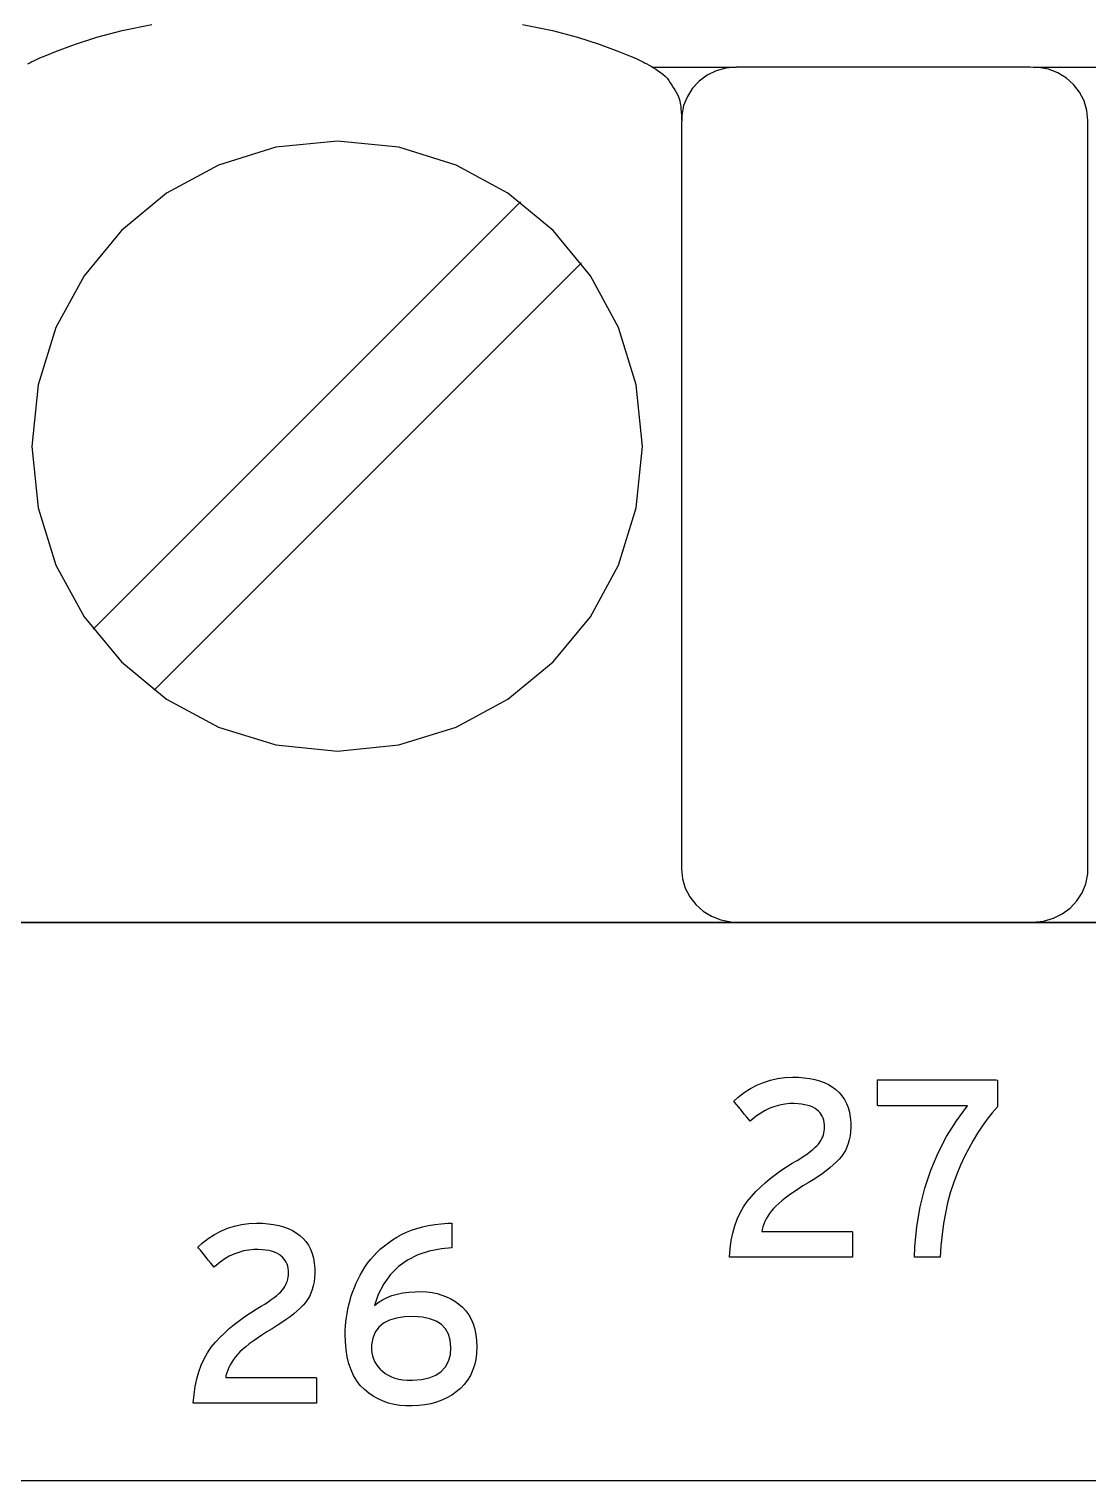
# Model space of a CAD drawing. Extents: x 1 to 47.7, y 0.2 to 35.
# Drawn here: x 34.902 to 35.483, y 8.915 to 9.711 of the extents above; entities that cross this region are included whole.
import ezdxf

# ---------------------------------------------------------------- set-up
doc = ezdxf.new("R2010")
doc.units = 0
doc.header["$MEASUREMENT"] = 0
for name, color, linetype in [('7_1__EMPTY_IO_BOARD_POSITI', 7, 'CONTINUOUS'), ('7_2___8__INDEPENDENT_INPUT', 7, 'CONTINUOUS'), ('7_3___8__OPTOISO_INDEPENDE', 7, 'CONTINUOUS'), ('7_4___24__OPTOISO_INDEPEND', 7, 'CONTINUOUS'), ('7_5___8__INDEPENDENT_INPUT', 7, 'CONTINUOUS'), ('7_6____8__INDEPENDENT_INPU', 7, 'CONTINUOUS'), ('7_7____8__OPTOISO_INDEPEND', 7, 'CONTINUOUS'), ('7_8____8__OPTOISO_INDEPEND', 7, 'CONTINUOUS'), ('8_0_____DWG', 7, 'CONTINUOUS')]:
    doc.layers.add(name, color=color, linetype=linetype)

msp = doc.modelspace()

# ---------------------------------------------------------------- linework, layer by layer
at = {"layer": '7_1__EMPTY_IO_BOARD_POSITI'}
msp.add_lwpolyline([(36.17582, 9.22102), (36.08834, 9.22102), (35.9988, 9.22102), (35.90736, 9.22102), (35.71939, 9.22102), (35.52564, 9.22102), (35.32735, 9.22102), (35.12573, 9.22102), (34.71743, 9.22102), (34.31052, 9.22102)], dxfattribs=at)
at = {"layer": '7_2___8__INDEPENDENT_INPUT'}
for points in [[(34.90131, 9.69186), (34.90248, 9.69247), (34.90357, 9.69303), (34.90463, 9.69356), (34.90569, 9.69407), (34.9068, 9.69458), (34.908, 9.69511), (34.90933, 9.69567), (34.91083, 9.69629), (34.91715, 9.69877), (34.92743, 9.70258), (34.93921, 9.7064), (34.95303, 9.71006), (34.96941, 9.71342)], [(35.17259, 9.71342), (35.18896, 9.71006), (35.20278, 9.7064), (35.21456, 9.70258), (35.22484, 9.69877), (35.23116, 9.69629), (35.23266, 9.69567), (35.23399, 9.69511), (35.23519, 9.69458), (35.2363, 9.69407), (35.23736, 9.69356), (35.23842, 9.69303), (35.23951, 9.69247), (35.24068, 9.69186), (35.24191, 9.69119), (35.24315, 9.69048), (35.24438, 9.68973), (35.24561, 9.68892), (35.24685, 9.68805), (35.24811, 9.68712), (35.24939, 9.68613), (35.2507, 9.68506), (35.25193, 9.68391), (35.25272, 9.68266), (35.25355, 9.6814), (35.25439, 9.68013), (35.25523, 9.67886), (35.25603, 9.67759), (35.25679, 9.67633), (35.25748, 9.67507), (35.25808, 9.67383), (35.2585, 9.67268), (35.25881, 9.67146), (35.25906, 9.67009), (35.25927, 9.6686), (35.25943, 9.66704), (35.25955, 9.66544), (35.25962, 9.66384), (35.25967, 9.66227), (35.25968, 9.66077)], [(35.24414, 9.69002), (35.28968, 9.69002)], [(35.45254, 9.69002), (35.49809, 9.69002)], [(34.93723, 9.38183), (35.17149, 9.6161)], [(34.97065, 9.34841), (35.20491, 9.58268)], [(34.4885, 9.22109), (34.7798, 9.22109), (35.07111, 9.22109), (35.35886, 9.22109), (35.50028, 9.22109), (35.63948, 9.22109), (35.776, 9.22109), (35.90941, 9.22109), (36.03925, 9.22109), (36.16509, 9.22109)]]:
    msp.add_lwpolyline(points, dxfattribs=at)
for points in [[(35.48253, 9.66077), (35.48199, 9.66634), (35.48043, 9.67154), (35.47796, 9.6763), (35.47468, 9.6805), (35.47068, 9.68406), (35.46608, 9.68688), (35.46096, 9.68885), (35.45543, 9.68988), (35.45091, 9.69002), (35.43911, 9.69002), (35.41856, 9.69002), (35.39244, 9.69002), (35.36393, 9.69002), (35.33622, 9.69002), (35.31249, 9.69002), (35.29591, 9.69002), (35.28968, 9.69002), (35.28398, 9.68949), (35.27865, 9.68798), (35.27377, 9.68557), (35.26945, 9.68237), (35.2658, 9.67848), (35.26291, 9.67398), (35.26088, 9.66899), (35.25982, 9.66359), (35.25968, 9.65668), (35.25968, 9.62695), (35.25968, 9.57518), (35.25968, 9.50938), (35.25968, 9.43756), (35.25968, 9.36775), (35.25968, 9.30796), (35.25968, 9.26621), (35.25968, 9.25051), (35.26022, 9.24495), (35.26178, 9.23974), (35.26425, 9.23499), (35.26753, 9.23078), (35.27153, 9.22722), (35.27614, 9.22441), (35.28126, 9.22243), (35.28679, 9.2214), (35.29131, 9.22127), (35.30311, 9.22127), (35.32366, 9.22127), (35.34978, 9.22127), (35.37829, 9.22127), (35.406, 9.22127), (35.42973, 9.22127), (35.44631, 9.22127), (35.45254, 9.22127), (35.45824, 9.22179), (35.46357, 9.22331), (35.46845, 9.22571), (35.47276, 9.22891), (35.47642, 9.23281), (35.4793, 9.2373), (35.48133, 9.24229), (35.48239, 9.24769), (35.48253, 9.2546), (35.48253, 9.28433), (35.48253, 9.3361), (35.48253, 9.4019), (35.48253, 9.47372), (35.48253, 9.54353), (35.48253, 9.60332), (35.48253, 9.64507)], [(34.90364, 9.48206), (34.90704, 9.44838), (34.9168, 9.41701), (34.93223, 9.38863), (34.95267, 9.36391), (34.97745, 9.34351), (35.00589, 9.32811), (35.03732, 9.31838), (35.07107, 9.31499), (35.10477, 9.31838), (35.13616, 9.32811), (35.16457, 9.34351), (35.18933, 9.36391), (35.20976, 9.38863), (35.22518, 9.41701), (35.23493, 9.44838), (35.23833, 9.48206), (35.23493, 9.51577), (35.22518, 9.54718), (35.20976, 9.57563), (35.18933, 9.60042), (35.16457, 9.62088), (35.13616, 9.63634), (35.10477, 9.64611), (35.07107, 9.64952), (35.03732, 9.64611), (35.00589, 9.63634), (34.97745, 9.62088), (34.95267, 9.60042), (34.93223, 9.57563), (34.9168, 9.54718), (34.90704, 9.51577)]]:
    msp.add_lwpolyline(points, close=True, dxfattribs=at)
at = {"layer": '7_3___8__OPTOISO_INDEPENDE'}
for points in [[(34.90131, 9.69186), (34.90248, 9.69247), (34.90357, 9.69303), (34.90463, 9.69356), (34.90569, 9.69407), (34.9068, 9.69458), (34.908, 9.69511), (34.90933, 9.69567), (34.91083, 9.69629), (34.91715, 9.69877), (34.92743, 9.70258), (34.93921, 9.7064), (34.95303, 9.71006), (34.96941, 9.71342)], [(35.17259, 9.71342), (35.18896, 9.71006), (35.20278, 9.7064), (35.21456, 9.70258), (35.22484, 9.69877), (35.23116, 9.69629), (35.23266, 9.69567), (35.23399, 9.69511), (35.23519, 9.69458), (35.2363, 9.69407), (35.23736, 9.69356), (35.23842, 9.69303), (35.23951, 9.69247), (35.24068, 9.69186), (35.24191, 9.69119), (35.24315, 9.69048), (35.24438, 9.68973), (35.24561, 9.68892), (35.24685, 9.68805), (35.24811, 9.68712), (35.24939, 9.68613), (35.2507, 9.68506), (35.25193, 9.68391), (35.25272, 9.68266), (35.25355, 9.6814), (35.25439, 9.68013), (35.25523, 9.67886), (35.25603, 9.67759), (35.25679, 9.67633), (35.25748, 9.67507), (35.25808, 9.67383), (35.2585, 9.67268), (35.25881, 9.67146), (35.25906, 9.67009), (35.25927, 9.6686), (35.25943, 9.66704), (35.25955, 9.66544), (35.25962, 9.66384), (35.25967, 9.66227), (35.25968, 9.66077)], [(35.24414, 9.69002), (35.28968, 9.69002)], [(35.45254, 9.69002), (35.49809, 9.69002)], [(34.93723, 9.38183), (35.17149, 9.6161)], [(34.97065, 9.34841), (35.20491, 9.58268)], [(34.4885, 9.22109), (34.7798, 9.22109), (35.07111, 9.22109), (35.35886, 9.22109), (35.50028, 9.22109), (35.63948, 9.22109), (35.776, 9.22109), (35.90941, 9.22109), (36.03925, 9.22109), (36.16509, 9.22109)]]:
    msp.add_lwpolyline(points, dxfattribs=at)
for points in [[(35.48253, 9.66077), (35.48199, 9.66634), (35.48043, 9.67154), (35.47796, 9.6763), (35.47468, 9.6805), (35.47068, 9.68406), (35.46608, 9.68688), (35.46096, 9.68885), (35.45543, 9.68988), (35.45091, 9.69002), (35.43911, 9.69002), (35.41856, 9.69002), (35.39244, 9.69002), (35.36393, 9.69002), (35.33622, 9.69002), (35.31249, 9.69002), (35.29591, 9.69002), (35.28968, 9.69002), (35.28398, 9.68949), (35.27865, 9.68798), (35.27377, 9.68557), (35.26945, 9.68237), (35.2658, 9.67848), (35.26291, 9.67398), (35.26088, 9.66899), (35.25982, 9.66359), (35.25968, 9.65668), (35.25968, 9.62695), (35.25968, 9.57518), (35.25968, 9.50938), (35.25968, 9.43756), (35.25968, 9.36775), (35.25968, 9.30796), (35.25968, 9.26621), (35.25968, 9.25051), (35.26022, 9.24495), (35.26178, 9.23974), (35.26425, 9.23499), (35.26753, 9.23078), (35.27153, 9.22722), (35.27614, 9.22441), (35.28126, 9.22243), (35.28679, 9.2214), (35.29131, 9.22127), (35.30311, 9.22127), (35.32366, 9.22127), (35.34978, 9.22127), (35.37829, 9.22127), (35.406, 9.22127), (35.42973, 9.22127), (35.44631, 9.22127), (35.45254, 9.22127), (35.45824, 9.22179), (35.46357, 9.22331), (35.46845, 9.22571), (35.47276, 9.22891), (35.47642, 9.23281), (35.4793, 9.2373), (35.48133, 9.24229), (35.48239, 9.24769), (35.48253, 9.2546), (35.48253, 9.28433), (35.48253, 9.3361), (35.48253, 9.4019), (35.48253, 9.47372), (35.48253, 9.54353), (35.48253, 9.60332), (35.48253, 9.64507)], [(34.90364, 9.48206), (34.90704, 9.44838), (34.9168, 9.41701), (34.93223, 9.38863), (34.95267, 9.36391), (34.97745, 9.34351), (35.00589, 9.32811), (35.03732, 9.31838), (35.07107, 9.31499), (35.10477, 9.31838), (35.13616, 9.32811), (35.16457, 9.34351), (35.18933, 9.36391), (35.20976, 9.38863), (35.22518, 9.41701), (35.23493, 9.44838), (35.23833, 9.48206), (35.23493, 9.51577), (35.22518, 9.54718), (35.20976, 9.57563), (35.18933, 9.60042), (35.16457, 9.62088), (35.13616, 9.63634), (35.10477, 9.64611), (35.07107, 9.64952), (35.03732, 9.64611), (35.00589, 9.63634), (34.97745, 9.62088), (34.95267, 9.60042), (34.93223, 9.57563), (34.9168, 9.54718), (34.90704, 9.51577)]]:
    msp.add_lwpolyline(points, close=True, dxfattribs=at)
at = {"layer": '7_4___24__OPTOISO_INDEPEND'}
for points in [[(34.90131, 9.69186), (34.90248, 9.69247), (34.90357, 9.69303), (34.90463, 9.69356), (34.90569, 9.69407), (34.9068, 9.69458), (34.908, 9.69511), (34.90933, 9.69567), (34.91083, 9.69629), (34.91715, 9.69877), (34.92743, 9.70258), (34.93921, 9.7064), (34.95303, 9.71006), (34.96941, 9.71342)], [(35.17259, 9.71342), (35.18896, 9.71006), (35.20278, 9.7064), (35.21456, 9.70258), (35.22484, 9.69877), (35.23116, 9.69629), (35.23266, 9.69567), (35.23399, 9.69511), (35.23519, 9.69458), (35.2363, 9.69407), (35.23736, 9.69356), (35.23842, 9.69303), (35.23951, 9.69247), (35.24068, 9.69186), (35.24191, 9.69119), (35.24315, 9.69048), (35.24438, 9.68973), (35.24561, 9.68892), (35.24685, 9.68805), (35.24811, 9.68712), (35.24939, 9.68613), (35.2507, 9.68506), (35.25193, 9.68391), (35.25272, 9.68266), (35.25355, 9.6814), (35.25439, 9.68013), (35.25523, 9.67886), (35.25603, 9.67759), (35.25679, 9.67633), (35.25748, 9.67507), (35.25808, 9.67383), (35.2585, 9.67268), (35.25881, 9.67146), (35.25906, 9.67009), (35.25927, 9.6686), (35.25943, 9.66704), (35.25955, 9.66544), (35.25962, 9.66384), (35.25967, 9.66227), (35.25968, 9.66077)], [(35.24414, 9.69002), (35.28968, 9.69002)], [(35.45254, 9.69002), (35.49809, 9.69002)], [(34.93723, 9.38183), (35.17149, 9.6161)], [(34.97065, 9.34841), (35.20491, 9.58268)], [(34.4885, 9.22109), (34.7798, 9.22109), (35.07111, 9.22109), (35.35886, 9.22109), (35.50028, 9.22109), (35.63948, 9.22109), (35.776, 9.22109), (35.90941, 9.22109), (36.03925, 9.22109), (36.16509, 9.22109)]]:
    msp.add_lwpolyline(points, dxfattribs=at)
for points in [[(35.48253, 9.66077), (35.48199, 9.66634), (35.48043, 9.67154), (35.47796, 9.6763), (35.47468, 9.6805), (35.47068, 9.68406), (35.46608, 9.68688), (35.46096, 9.68885), (35.45543, 9.68988), (35.45091, 9.69002), (35.43911, 9.69002), (35.41856, 9.69002), (35.39244, 9.69002), (35.36393, 9.69002), (35.33622, 9.69002), (35.31249, 9.69002), (35.29591, 9.69002), (35.28968, 9.69002), (35.28398, 9.68949), (35.27865, 9.68798), (35.27377, 9.68557), (35.26945, 9.68237), (35.2658, 9.67848), (35.26291, 9.67398), (35.26088, 9.66899), (35.25982, 9.66359), (35.25968, 9.65668), (35.25968, 9.62695), (35.25968, 9.57518), (35.25968, 9.50938), (35.25968, 9.43756), (35.25968, 9.36775), (35.25968, 9.30796), (35.25968, 9.26621), (35.25968, 9.25051), (35.26022, 9.24495), (35.26178, 9.23974), (35.26425, 9.23499), (35.26753, 9.23078), (35.27153, 9.22722), (35.27614, 9.22441), (35.28126, 9.22243), (35.28679, 9.2214), (35.29131, 9.22127), (35.30311, 9.22127), (35.32366, 9.22127), (35.34978, 9.22127), (35.37829, 9.22127), (35.406, 9.22127), (35.42973, 9.22127), (35.44631, 9.22127), (35.45254, 9.22127), (35.45824, 9.22179), (35.46357, 9.22331), (35.46845, 9.22571), (35.47276, 9.22891), (35.47642, 9.23281), (35.4793, 9.2373), (35.48133, 9.24229), (35.48239, 9.24769), (35.48253, 9.2546), (35.48253, 9.28433), (35.48253, 9.3361), (35.48253, 9.4019), (35.48253, 9.47372), (35.48253, 9.54353), (35.48253, 9.60332), (35.48253, 9.64507)], [(34.90364, 9.48206), (34.90704, 9.44838), (34.9168, 9.41701), (34.93223, 9.38863), (34.95267, 9.36391), (34.97745, 9.34351), (35.00589, 9.32811), (35.03732, 9.31838), (35.07107, 9.31499), (35.10477, 9.31838), (35.13616, 9.32811), (35.16457, 9.34351), (35.18933, 9.36391), (35.20976, 9.38863), (35.22518, 9.41701), (35.23493, 9.44838), (35.23833, 9.48206), (35.23493, 9.51577), (35.22518, 9.54718), (35.20976, 9.57563), (35.18933, 9.60042), (35.16457, 9.62088), (35.13616, 9.63634), (35.10477, 9.64611), (35.07107, 9.64952), (35.03732, 9.64611), (35.00589, 9.63634), (34.97745, 9.62088), (34.95267, 9.60042), (34.93223, 9.57563), (34.9168, 9.54718), (34.90704, 9.51577)]]:
    msp.add_lwpolyline(points, close=True, dxfattribs=at)
at = {"layer": '7_5___8__INDEPENDENT_INPUT'}
for points in [[(34.90131, 9.69186), (34.90248, 9.69247), (34.90357, 9.69303), (34.90463, 9.69356), (34.90569, 9.69407), (34.9068, 9.69458), (34.908, 9.69511), (34.90933, 9.69567), (34.91083, 9.69629), (34.91715, 9.69877), (34.92743, 9.70258), (34.93921, 9.7064), (34.95303, 9.71006), (34.96941, 9.71342)], [(35.17259, 9.71342), (35.18896, 9.71006), (35.20278, 9.7064), (35.21456, 9.70258), (35.22484, 9.69877), (35.23116, 9.69629), (35.23266, 9.69567), (35.23399, 9.69511), (35.23519, 9.69458), (35.2363, 9.69407), (35.23736, 9.69356), (35.23842, 9.69303), (35.23951, 9.69247), (35.24068, 9.69186), (35.24191, 9.69119), (35.24315, 9.69048), (35.24438, 9.68973), (35.24561, 9.68892), (35.24685, 9.68805), (35.24811, 9.68712), (35.24939, 9.68613), (35.2507, 9.68506), (35.25193, 9.68391), (35.25272, 9.68266), (35.25355, 9.6814), (35.25439, 9.68013), (35.25523, 9.67886), (35.25603, 9.67759), (35.25679, 9.67633), (35.25748, 9.67507), (35.25808, 9.67383), (35.2585, 9.67268), (35.25881, 9.67146), (35.25906, 9.67009), (35.25927, 9.6686), (35.25943, 9.66704), (35.25955, 9.66544), (35.25962, 9.66384), (35.25967, 9.66227), (35.25968, 9.66077)], [(35.24414, 9.69002), (35.28968, 9.69002)], [(35.45254, 9.69002), (35.49809, 9.69002)], [(34.93723, 9.38183), (35.17149, 9.6161)], [(34.97065, 9.34841), (35.20491, 9.58268)], [(34.4885, 9.22109), (34.7798, 9.22109), (35.07111, 9.22109), (35.35886, 9.22109), (35.50028, 9.22109), (35.63948, 9.22109), (35.776, 9.22109), (35.90941, 9.22109), (36.03925, 9.22109), (36.16509, 9.22109)]]:
    msp.add_lwpolyline(points, dxfattribs=at)
for points in [[(35.48253, 9.66077), (35.48199, 9.66634), (35.48043, 9.67154), (35.47796, 9.6763), (35.47468, 9.6805), (35.47068, 9.68406), (35.46608, 9.68688), (35.46096, 9.68885), (35.45543, 9.68988), (35.45091, 9.69002), (35.43911, 9.69002), (35.41856, 9.69002), (35.39244, 9.69002), (35.36393, 9.69002), (35.33622, 9.69002), (35.31249, 9.69002), (35.29591, 9.69002), (35.28968, 9.69002), (35.28398, 9.68949), (35.27865, 9.68798), (35.27377, 9.68557), (35.26945, 9.68237), (35.2658, 9.67848), (35.26291, 9.67398), (35.26088, 9.66899), (35.25982, 9.66359), (35.25968, 9.65668), (35.25968, 9.62695), (35.25968, 9.57518), (35.25968, 9.50938), (35.25968, 9.43756), (35.25968, 9.36775), (35.25968, 9.30796), (35.25968, 9.26621), (35.25968, 9.25051), (35.26022, 9.24495), (35.26178, 9.23974), (35.26425, 9.23499), (35.26753, 9.23078), (35.27153, 9.22722), (35.27614, 9.22441), (35.28126, 9.22243), (35.28679, 9.2214), (35.29131, 9.22127), (35.30311, 9.22127), (35.32366, 9.22127), (35.34978, 9.22127), (35.37829, 9.22127), (35.406, 9.22127), (35.42973, 9.22127), (35.44631, 9.22127), (35.45254, 9.22127), (35.45824, 9.22179), (35.46357, 9.22331), (35.46845, 9.22571), (35.47276, 9.22891), (35.47642, 9.23281), (35.4793, 9.2373), (35.48133, 9.24229), (35.48239, 9.24769), (35.48253, 9.2546), (35.48253, 9.28433), (35.48253, 9.3361), (35.48253, 9.4019), (35.48253, 9.47372), (35.48253, 9.54353), (35.48253, 9.60332), (35.48253, 9.64507)], [(34.90364, 9.48206), (34.90704, 9.44838), (34.9168, 9.41701), (34.93223, 9.38863), (34.95267, 9.36391), (34.97745, 9.34351), (35.00589, 9.32811), (35.03732, 9.31838), (35.07107, 9.31499), (35.10477, 9.31838), (35.13616, 9.32811), (35.16457, 9.34351), (35.18933, 9.36391), (35.20976, 9.38863), (35.22518, 9.41701), (35.23493, 9.44838), (35.23833, 9.48206), (35.23493, 9.51577), (35.22518, 9.54718), (35.20976, 9.57563), (35.18933, 9.60042), (35.16457, 9.62088), (35.13616, 9.63634), (35.10477, 9.64611), (35.07107, 9.64952), (35.03732, 9.64611), (35.00589, 9.63634), (34.97745, 9.62088), (34.95267, 9.60042), (34.93223, 9.57563), (34.9168, 9.54718), (34.90704, 9.51577)]]:
    msp.add_lwpolyline(points, close=True, dxfattribs=at)
at = {"layer": '7_6____8__INDEPENDENT_INPU'}
for points in [[(34.90131, 9.69186), (34.90248, 9.69247), (34.90357, 9.69303), (34.90463, 9.69356), (34.90569, 9.69407), (34.9068, 9.69458), (34.908, 9.69511), (34.90933, 9.69567), (34.91083, 9.69629), (34.91715, 9.69877), (34.92743, 9.70258), (34.93921, 9.7064), (34.95303, 9.71006), (34.96941, 9.71342)], [(35.17259, 9.71342), (35.18896, 9.71006), (35.20278, 9.7064), (35.21456, 9.70258), (35.22484, 9.69877), (35.23116, 9.69629), (35.23266, 9.69567), (35.23399, 9.69511), (35.23519, 9.69458), (35.2363, 9.69407), (35.23736, 9.69356), (35.23842, 9.69303), (35.23951, 9.69247), (35.24068, 9.69186), (35.24191, 9.69119), (35.24315, 9.69048), (35.24438, 9.68973), (35.24561, 9.68892), (35.24685, 9.68805), (35.24811, 9.68712), (35.24939, 9.68613), (35.2507, 9.68506), (35.25193, 9.68391), (35.25272, 9.68266), (35.25355, 9.6814), (35.25439, 9.68013), (35.25523, 9.67886), (35.25603, 9.67759), (35.25679, 9.67633), (35.25748, 9.67507), (35.25808, 9.67383), (35.2585, 9.67268), (35.25881, 9.67146), (35.25906, 9.67009), (35.25927, 9.6686), (35.25943, 9.66704), (35.25955, 9.66544), (35.25962, 9.66384), (35.25967, 9.66227), (35.25968, 9.66077)], [(35.24414, 9.69002), (35.28968, 9.69002)], [(35.45254, 9.69002), (35.49809, 9.69002)], [(34.93723, 9.38183), (35.17149, 9.6161)], [(34.97065, 9.34841), (35.20491, 9.58268)], [(34.4885, 9.22109), (34.7798, 9.22109), (35.07111, 9.22109), (35.35886, 9.22109), (35.50028, 9.22109), (35.63948, 9.22109), (35.776, 9.22109), (35.90941, 9.22109), (36.03925, 9.22109), (36.16509, 9.22109)]]:
    msp.add_lwpolyline(points, dxfattribs=at)
for points in [[(35.48253, 9.66077), (35.48199, 9.66634), (35.48043, 9.67154), (35.47796, 9.6763), (35.47468, 9.6805), (35.47068, 9.68406), (35.46608, 9.68688), (35.46096, 9.68885), (35.45543, 9.68988), (35.45091, 9.69002), (35.43911, 9.69002), (35.41856, 9.69002), (35.39244, 9.69002), (35.36393, 9.69002), (35.33622, 9.69002), (35.31249, 9.69002), (35.29591, 9.69002), (35.28968, 9.69002), (35.28398, 9.68949), (35.27865, 9.68798), (35.27377, 9.68557), (35.26945, 9.68237), (35.2658, 9.67848), (35.26291, 9.67398), (35.26088, 9.66899), (35.25982, 9.66359), (35.25968, 9.65668), (35.25968, 9.62695), (35.25968, 9.57518), (35.25968, 9.50938), (35.25968, 9.43756), (35.25968, 9.36775), (35.25968, 9.30796), (35.25968, 9.26621), (35.25968, 9.25051), (35.26022, 9.24495), (35.26178, 9.23974), (35.26425, 9.23499), (35.26753, 9.23078), (35.27153, 9.22722), (35.27614, 9.22441), (35.28126, 9.22243), (35.28679, 9.2214), (35.29131, 9.22127), (35.30311, 9.22127), (35.32366, 9.22127), (35.34978, 9.22127), (35.37829, 9.22127), (35.406, 9.22127), (35.42973, 9.22127), (35.44631, 9.22127), (35.45254, 9.22127), (35.45824, 9.22179), (35.46357, 9.22331), (35.46845, 9.22571), (35.47276, 9.22891), (35.47642, 9.23281), (35.4793, 9.2373), (35.48133, 9.24229), (35.48239, 9.24769), (35.48253, 9.2546), (35.48253, 9.28433), (35.48253, 9.3361), (35.48253, 9.4019), (35.48253, 9.47372), (35.48253, 9.54353), (35.48253, 9.60332), (35.48253, 9.64507)], [(34.90364, 9.48206), (34.90704, 9.44838), (34.9168, 9.41701), (34.93223, 9.38863), (34.95267, 9.36391), (34.97745, 9.34351), (35.00589, 9.32811), (35.03732, 9.31838), (35.07107, 9.31499), (35.10477, 9.31838), (35.13616, 9.32811), (35.16457, 9.34351), (35.18933, 9.36391), (35.20976, 9.38863), (35.22518, 9.41701), (35.23493, 9.44838), (35.23833, 9.48206), (35.23493, 9.51577), (35.22518, 9.54718), (35.20976, 9.57563), (35.18933, 9.60042), (35.16457, 9.62088), (35.13616, 9.63634), (35.10477, 9.64611), (35.07107, 9.64952), (35.03732, 9.64611), (35.00589, 9.63634), (34.97745, 9.62088), (34.95267, 9.60042), (34.93223, 9.57563), (34.9168, 9.54718), (34.90704, 9.51577)]]:
    msp.add_lwpolyline(points, close=True, dxfattribs=at)
at = {"layer": '7_7____8__OPTOISO_INDEPEND'}
for points in [[(34.90131, 9.69186), (34.90248, 9.69247), (34.90357, 9.69303), (34.90463, 9.69356), (34.90569, 9.69407), (34.9068, 9.69458), (34.908, 9.69511), (34.90933, 9.69567), (34.91083, 9.69629), (34.91715, 9.69877), (34.92743, 9.70258), (34.93921, 9.7064), (34.95303, 9.71006), (34.96941, 9.71342)], [(35.17259, 9.71342), (35.18896, 9.71006), (35.20278, 9.7064), (35.21456, 9.70258), (35.22484, 9.69877), (35.23116, 9.69629), (35.23266, 9.69567), (35.23399, 9.69511), (35.23519, 9.69458), (35.2363, 9.69407), (35.23736, 9.69356), (35.23842, 9.69303), (35.23951, 9.69247), (35.24068, 9.69186), (35.24191, 9.69119), (35.24315, 9.69048), (35.24438, 9.68973), (35.24561, 9.68892), (35.24685, 9.68805), (35.24811, 9.68712), (35.24939, 9.68613), (35.2507, 9.68506), (35.25193, 9.68391), (35.25272, 9.68266), (35.25355, 9.6814), (35.25439, 9.68013), (35.25523, 9.67886), (35.25603, 9.67759), (35.25679, 9.67633), (35.25748, 9.67507), (35.25808, 9.67383), (35.2585, 9.67268), (35.25881, 9.67146), (35.25906, 9.67009), (35.25927, 9.6686), (35.25943, 9.66704), (35.25955, 9.66544), (35.25962, 9.66384), (35.25967, 9.66227), (35.25968, 9.66077)], [(35.24414, 9.69002), (35.28968, 9.69002)], [(35.45254, 9.69002), (35.49809, 9.69002)], [(34.93723, 9.38183), (35.17149, 9.6161)], [(34.97065, 9.34841), (35.20491, 9.58268)], [(34.4885, 9.22109), (34.7798, 9.22109), (35.07111, 9.22109), (35.35886, 9.22109), (35.50028, 9.22109), (35.63948, 9.22109), (35.776, 9.22109), (35.90941, 9.22109), (36.03925, 9.22109), (36.16509, 9.22109)]]:
    msp.add_lwpolyline(points, dxfattribs=at)
for points in [[(35.48253, 9.66077), (35.48199, 9.66634), (35.48043, 9.67154), (35.47796, 9.6763), (35.47468, 9.6805), (35.47068, 9.68406), (35.46608, 9.68688), (35.46096, 9.68885), (35.45543, 9.68988), (35.45091, 9.69002), (35.43911, 9.69002), (35.41856, 9.69002), (35.39244, 9.69002), (35.36393, 9.69002), (35.33622, 9.69002), (35.31249, 9.69002), (35.29591, 9.69002), (35.28968, 9.69002), (35.28398, 9.68949), (35.27865, 9.68798), (35.27377, 9.68557), (35.26945, 9.68237), (35.2658, 9.67848), (35.26291, 9.67398), (35.26088, 9.66899), (35.25982, 9.66359), (35.25968, 9.65668), (35.25968, 9.62695), (35.25968, 9.57518), (35.25968, 9.50938), (35.25968, 9.43756), (35.25968, 9.36775), (35.25968, 9.30796), (35.25968, 9.26621), (35.25968, 9.25051), (35.26022, 9.24495), (35.26178, 9.23974), (35.26425, 9.23499), (35.26753, 9.23078), (35.27153, 9.22722), (35.27614, 9.22441), (35.28126, 9.22243), (35.28679, 9.2214), (35.29131, 9.22127), (35.30311, 9.22127), (35.32366, 9.22127), (35.34978, 9.22127), (35.37829, 9.22127), (35.406, 9.22127), (35.42973, 9.22127), (35.44631, 9.22127), (35.45254, 9.22127), (35.45824, 9.22179), (35.46357, 9.22331), (35.46845, 9.22571), (35.47276, 9.22891), (35.47642, 9.23281), (35.4793, 9.2373), (35.48133, 9.24229), (35.48239, 9.24769), (35.48253, 9.2546), (35.48253, 9.28433), (35.48253, 9.3361), (35.48253, 9.4019), (35.48253, 9.47372), (35.48253, 9.54353), (35.48253, 9.60332), (35.48253, 9.64507)], [(34.90364, 9.48206), (34.90704, 9.44838), (34.9168, 9.41701), (34.93223, 9.38863), (34.95267, 9.36391), (34.97745, 9.34351), (35.00589, 9.32811), (35.03732, 9.31838), (35.07107, 9.31499), (35.10477, 9.31838), (35.13616, 9.32811), (35.16457, 9.34351), (35.18933, 9.36391), (35.20976, 9.38863), (35.22518, 9.41701), (35.23493, 9.44838), (35.23833, 9.48206), (35.23493, 9.51577), (35.22518, 9.54718), (35.20976, 9.57563), (35.18933, 9.60042), (35.16457, 9.62088), (35.13616, 9.63634), (35.10477, 9.64611), (35.07107, 9.64952), (35.03732, 9.64611), (35.00589, 9.63634), (34.97745, 9.62088), (34.95267, 9.60042), (34.93223, 9.57563), (34.9168, 9.54718), (34.90704, 9.51577)]]:
    msp.add_lwpolyline(points, close=True, dxfattribs=at)
at = {"layer": '7_8____8__OPTOISO_INDEPEND'}
for points in [[(34.90131, 9.69186), (34.90248, 9.69247), (34.90357, 9.69303), (34.90463, 9.69356), (34.90569, 9.69407), (34.9068, 9.69458), (34.908, 9.69511), (34.90933, 9.69567), (34.91083, 9.69629), (34.91715, 9.69877), (34.92743, 9.70258), (34.93921, 9.7064), (34.95303, 9.71006), (34.96941, 9.71342)], [(35.17259, 9.71342), (35.18896, 9.71006), (35.20278, 9.7064), (35.21456, 9.70258), (35.22484, 9.69877), (35.23116, 9.69629), (35.23266, 9.69567), (35.23399, 9.69511), (35.23519, 9.69458), (35.2363, 9.69407), (35.23736, 9.69356), (35.23842, 9.69303), (35.23951, 9.69247), (35.24068, 9.69186), (35.24191, 9.69119), (35.24315, 9.69048), (35.24438, 9.68973), (35.24561, 9.68892), (35.24685, 9.68805), (35.24811, 9.68712), (35.24939, 9.68613), (35.2507, 9.68506), (35.25193, 9.68391), (35.25272, 9.68266), (35.25355, 9.6814), (35.25439, 9.68013), (35.25523, 9.67886), (35.25603, 9.67759), (35.25679, 9.67633), (35.25748, 9.67507), (35.25808, 9.67383), (35.2585, 9.67268), (35.25881, 9.67146), (35.25906, 9.67009), (35.25927, 9.6686), (35.25943, 9.66704), (35.25955, 9.66544), (35.25962, 9.66384), (35.25967, 9.66227), (35.25968, 9.66077)], [(35.24414, 9.69002), (35.28968, 9.69002)], [(35.45254, 9.69002), (35.49809, 9.69002)], [(34.93723, 9.38183), (35.17149, 9.6161)], [(34.97065, 9.34841), (35.20491, 9.58268)], [(34.4885, 9.22109), (34.7798, 9.22109), (35.07111, 9.22109), (35.35886, 9.22109), (35.50028, 9.22109), (35.63948, 9.22109), (35.776, 9.22109), (35.90941, 9.22109), (36.03925, 9.22109), (36.16509, 9.22109)]]:
    msp.add_lwpolyline(points, dxfattribs=at)
for points in [[(35.48253, 9.66077), (35.48199, 9.66634), (35.48043, 9.67154), (35.47796, 9.6763), (35.47468, 9.6805), (35.47068, 9.68406), (35.46608, 9.68688), (35.46096, 9.68885), (35.45543, 9.68988), (35.45091, 9.69002), (35.43911, 9.69002), (35.41856, 9.69002), (35.39244, 9.69002), (35.36393, 9.69002), (35.33622, 9.69002), (35.31249, 9.69002), (35.29591, 9.69002), (35.28968, 9.69002), (35.28398, 9.68949), (35.27865, 9.68798), (35.27377, 9.68557), (35.26945, 9.68237), (35.2658, 9.67848), (35.26291, 9.67398), (35.26088, 9.66899), (35.25982, 9.66359), (35.25968, 9.65668), (35.25968, 9.62695), (35.25968, 9.57518), (35.25968, 9.50938), (35.25968, 9.43756), (35.25968, 9.36775), (35.25968, 9.30796), (35.25968, 9.26621), (35.25968, 9.25051), (35.26022, 9.24495), (35.26178, 9.23974), (35.26425, 9.23499), (35.26753, 9.23078), (35.27153, 9.22722), (35.27614, 9.22441), (35.28126, 9.22243), (35.28679, 9.2214), (35.29131, 9.22127), (35.30311, 9.22127), (35.32366, 9.22127), (35.34978, 9.22127), (35.37829, 9.22127), (35.406, 9.22127), (35.42973, 9.22127), (35.44631, 9.22127), (35.45254, 9.22127), (35.45824, 9.22179), (35.46357, 9.22331), (35.46845, 9.22571), (35.47276, 9.22891), (35.47642, 9.23281), (35.4793, 9.2373), (35.48133, 9.24229), (35.48239, 9.24769), (35.48253, 9.2546), (35.48253, 9.28433), (35.48253, 9.3361), (35.48253, 9.4019), (35.48253, 9.47372), (35.48253, 9.54353), (35.48253, 9.60332), (35.48253, 9.64507)], [(34.90364, 9.48206), (34.90704, 9.44838), (34.9168, 9.41701), (34.93223, 9.38863), (34.95267, 9.36391), (34.97745, 9.34351), (35.00589, 9.32811), (35.03732, 9.31838), (35.07107, 9.31499), (35.10477, 9.31838), (35.13616, 9.32811), (35.16457, 9.34351), (35.18933, 9.36391), (35.20976, 9.38863), (35.22518, 9.41701), (35.23493, 9.44838), (35.23833, 9.48206), (35.23493, 9.51577), (35.22518, 9.54718), (35.20976, 9.57563), (35.18933, 9.60042), (35.16457, 9.62088), (35.13616, 9.63634), (35.10477, 9.64611), (35.07107, 9.64952), (35.03732, 9.64611), (35.00589, 9.63634), (34.97745, 9.62088), (34.95267, 9.60042), (34.93223, 9.57563), (34.9168, 9.54718), (34.90704, 9.51577)]]:
    msp.add_lwpolyline(points, close=True, dxfattribs=at)
at = {"layer": '8_0_____DWG'}
for points in [[(35.28594, 9.03747), (35.28634, 9.04213), (35.28698, 9.04655), (35.28785, 9.05074), (35.28896, 9.05468), (35.2903, 9.05839), (35.29188, 9.06186), (35.2937, 9.06509), (35.29575, 9.06809), (35.29804, 9.07084), (35.30048, 9.07343), (35.30301, 9.07593), (35.30565, 9.07834), (35.30839, 9.08065), (35.31123, 9.08287), (35.31417, 9.085), (35.31721, 9.08703), (35.32035, 9.08897), (35.3231, 9.09058), (35.32513, 9.09184), (35.327, 9.09306), (35.32871, 9.09424), (35.33025, 9.09538), (35.33164, 9.09648), (35.33286, 9.09754), (35.33392, 9.09855), (35.33482, 9.09953), (35.33553, 9.10049), (35.33614, 9.10147), (35.33667, 9.10247), (35.33712, 9.10348), (35.33748, 9.10451), (35.33777, 9.10556), (35.33798, 9.10663), (35.33811, 9.10772), (35.33816, 9.10882), (35.33812, 9.11012), (35.33797, 9.11139), (35.33772, 9.11258), (35.33736, 9.11371), (35.3369, 9.11477), (35.33633, 9.11576), (35.33566, 9.11668), (35.33488, 9.11754), (35.33398, 9.11833), (35.33292, 9.11906), (35.33172, 9.11971), (35.33038, 9.12026), (35.32889, 9.12073), (35.32727, 9.1211), (35.3255, 9.12138), (35.32359, 9.12158), (35.32154, 9.12168), (35.31913, 9.12167), (35.31629, 9.12141), (35.31352, 9.12091), (35.31082, 9.12017), (35.30819, 9.1192), (35.30563, 9.11798), (35.30315, 9.11653), (35.30073, 9.11484), (35.29839, 9.11292), (35.29727, 9.11211), (35.29663, 9.11291), (35.29553, 9.11425), (35.29414, 9.11596), (35.29262, 9.11783), (35.29112, 9.11967), (35.28981, 9.12128), (35.28885, 9.12247), (35.28839, 9.12303), (35.29084, 9.12524), (35.29413, 9.12776), (35.29753, 9.12995), (35.30106, 9.13181), (35.30471, 9.13334), (35.30848, 9.13455), (35.31238, 9.13543), (35.3164, 9.13598), (35.32054, 9.13621), (35.32386, 9.13613), (35.327, 9.13588), (35.32998, 9.13546), (35.33279, 9.13488), (35.33544, 9.13414), (35.33792, 9.13323), (35.34023, 9.13215), (35.34237, 9.13091), (35.34435, 9.12949), (35.34612, 9.12784), (35.34768, 9.12602), (35.34902, 9.12402), (35.35014, 9.12184), (35.35105, 9.11949), (35.35174, 9.11695), (35.35222, 9.11424), (35.35248, 9.11135), (35.35251, 9.10858), (35.35238, 9.10621), (35.3521, 9.10395), (35.35167, 9.1018), (35.35111, 9.09975), (35.3504, 9.09782), (35.34955, 9.09599), (35.34855, 9.09427), (35.34742, 9.09267), (35.34609, 9.09114), (35.34457, 9.0896), (35.34289, 9.08805), (35.34103, 9.08647), (35.33901, 9.08487), (35.33681, 9.08326), (35.33445, 9.08163), (35.33191, 9.07997), (35.32921, 9.0783), (35.3263, 9.07652), (35.32358, 9.07479), (35.32105, 9.07311), (35.31873, 9.07149), (35.31662, 9.06992), (35.3147, 9.0684), (35.31299, 9.06694), (35.31148, 9.06554), (35.31018, 9.06418), (35.30902, 9.06281), (35.30796, 9.06141), (35.30701, 9.05999), (35.30616, 9.05856), (35.30543, 9.0571), (35.30479, 9.05562), (35.30426, 9.05412), (35.30384, 9.05259), (35.30383, 9.05157), (35.30672, 9.05157), (35.31231, 9.05157), (35.31973, 9.05157), (35.32808, 9.05157), (35.33648, 9.05157), (35.34404, 9.05157), (35.34988, 9.05157), (35.35312, 9.05157), (35.35349, 9.05141), (35.35349, 9.0504), (35.35349, 9.04868), (35.35349, 9.0465), (35.35349, 9.04412), (35.35349, 9.04177), (35.35349, 9.03972), (35.35349, 9.03821), (35.35349, 9.0375), (35.35199, 9.03747), (35.3463, 9.03747), (35.33748, 9.03747), (35.32672, 9.03747), (35.31524, 9.03747), (35.30422, 9.03747), (35.29486, 9.03747), (35.28837, 9.03747)], [(35.43292, 9.11994), (35.43005, 9.11662), (35.42728, 9.11311), (35.42461, 9.1094), (35.42203, 9.1055), (35.41956, 9.1014), (35.41718, 9.09712), (35.4149, 9.09264), (35.41272, 9.08796), (35.41063, 9.08307), (35.40873, 9.07798), (35.40705, 9.07272), (35.40559, 9.06728), (35.40435, 9.06167), (35.40333, 9.05588), (35.40252, 9.04992), (35.40193, 9.04378), (35.40156, 9.03747), (35.40101, 9.03747), (35.39956, 9.03747), (35.39749, 9.03747), (35.39507, 9.03747), (35.39258, 9.03747), (35.3903, 9.03747), (35.3885, 9.03747), (35.38747, 9.03747), (35.38763, 9.04319), (35.38875, 9.05431), (35.39059, 9.06502), (35.39313, 9.07531), (35.39639, 9.08519), (35.40035, 9.09465), (35.40502, 9.1037), (35.4104, 9.11233), (35.41649, 9.12055), (35.4146, 9.12055), (35.40958, 9.12055), (35.40239, 9.12055), (35.39399, 9.12055), (35.38536, 9.12055), (35.37744, 9.12055), (35.37121, 9.12055), (35.36764, 9.12055), (35.36715, 9.12069), (35.36715, 9.12171), (35.36715, 9.12349), (35.36715, 9.12575), (35.36715, 9.12822), (35.36715, 9.13062), (35.36715, 9.13268), (35.36715, 9.13411), (35.36715, 9.13465), (35.36966, 9.13465), (35.37636, 9.13465), (35.38594, 9.13465), (35.39713, 9.13465), (35.40865, 9.13465), (35.41919, 9.13465), (35.42749, 9.13465), (35.43226, 9.13465), (35.43292, 9.1345), (35.43292, 9.13344), (35.43292, 9.13158), (35.43292, 9.12922), (35.43292, 9.12665), (35.43292, 9.12414), (35.43292, 9.122), (35.43292, 9.1205)], [(34.99208, 8.95744), (34.99248, 8.9621), (34.99312, 8.96652), (34.994, 8.97071), (34.99511, 8.97465), (34.99645, 8.97836), (34.99803, 8.98183), (34.99984, 8.98506), (35.00189, 8.98806), (35.00418, 8.99081), (35.00661, 8.9934), (35.00915, 8.9959), (35.01179, 8.99831), (35.01453, 9.00062), (35.01737, 9.00284), (35.02032, 9.00497), (35.02336, 9.007), (35.0265, 9.00894), (35.02925, 9.01055), (35.03128, 9.01181), (35.03315, 9.01303), (35.03485, 9.01421), (35.0364, 9.01535), (35.03778, 9.01645), (35.039, 9.0175), (35.04006, 9.01852), (35.04096, 9.0195), (35.04167, 9.02046), (35.04228, 9.02144), (35.04281, 9.02244), (35.04326, 9.02345), (35.04363, 9.02448), (35.04391, 9.02553), (35.04412, 9.0266), (35.04425, 9.02768), (35.0443, 9.02879), (35.04426, 9.03009), (35.04411, 9.03136), (35.04386, 9.03255), (35.0435, 9.03368), (35.04304, 9.03474), (35.04247, 9.03573), (35.04179, 9.03665), (35.04101, 9.03751), (35.04012, 9.0383), (35.03906, 9.03903), (35.03786, 9.03968), (35.03652, 9.04023), (35.03503, 9.04069), (35.03341, 9.04107), (35.03164, 9.04135), (35.02974, 9.04155), (35.02769, 9.04165), (35.02528, 9.04164), (35.02243, 9.04138), (35.01966, 9.04088), (35.01696, 9.04014), (35.01433, 9.03917), (35.01177, 9.03795), (35.00929, 9.0365), (35.00687, 9.03481), (35.00453, 9.03289), (35.00341, 9.03208), (35.00277, 9.03287), (35.00167, 9.03422), (35.00028, 9.03593), (34.99876, 9.0378), (34.99727, 9.03964), (34.99596, 9.04125), (34.99499, 9.04244), (34.99454, 9.043), (34.99699, 9.04521), (35.00027, 9.04773), (35.00368, 9.04992), (35.0072, 9.05178), (35.01086, 9.05331), (35.01463, 9.05452), (35.01853, 9.0554), (35.02255, 9.05595), (35.02669, 9.05618), (35.03, 9.0561), (35.03315, 9.05585), (35.03613, 9.05543), (35.03894, 9.05485), (35.04158, 9.05411), (35.04406, 9.0532), (35.04637, 9.05212), (35.04851, 9.05088), (35.05049, 9.04946), (35.05226, 9.04781), (35.05382, 9.04599), (35.05516, 9.04399), (35.05629, 9.04181), (35.0572, 9.03946), (35.05789, 9.03692), (35.05836, 9.03421), (35.05862, 9.03132), (35.05866, 9.02855), (35.05853, 9.02618), (35.05825, 9.02392), (35.05782, 9.02176), (35.05726, 9.01972), (35.05655, 9.01779), (35.0557, 9.01596), (35.0547, 9.01424), (35.05357, 9.01264), (35.05224, 9.01111), (35.05072, 9.00957), (35.04904, 9.00802), (35.04718, 9.00644), (35.04516, 9.00484), (35.04296, 9.00323), (35.04059, 9.00159), (35.03806, 8.99994), (35.03535, 8.99826), (35.03244, 8.99649), (35.02971, 8.99476), (35.02719, 8.99308), (35.02487, 8.99145), (35.02276, 8.98988), (35.02084, 8.98837), (35.01913, 8.98691), (35.01762, 8.9855), (35.01632, 8.98414), (35.01516, 8.98277), (35.0141, 8.98138), (35.01315, 8.97996), (35.01231, 8.97853), (35.01157, 8.97707), (35.01094, 8.97559), (35.01041, 8.97409), (35.00999, 8.97257), (35.00998, 8.97154), (35.01287, 8.97154), (35.01846, 8.97154), (35.02587, 8.97154), (35.03422, 8.97154), (35.04262, 8.97154), (35.05018, 8.97154), (35.05602, 8.97154), (35.05925, 8.97154), (35.05962, 8.97138), (35.05962, 8.97037), (35.05962, 8.96865), (35.05962, 8.96648), (35.05962, 8.96409), (35.05962, 8.96175), (35.05962, 8.95969), (35.05962, 8.95818), (35.05962, 8.95746), (35.05813, 8.95744), (35.05243, 8.95744), (35.04361, 8.95744), (35.03286, 8.95744), (35.02137, 8.95744), (35.01036, 8.95744), (35.001, 8.95744), (34.99451, 8.95744)], [(35.14758, 8.98826), (35.14739, 8.98471), (35.14693, 8.98137), (35.1462, 8.97823), (35.14521, 8.97529), (35.14395, 8.97255), (35.14243, 8.97002), (35.14064, 8.96769), (35.13858, 8.96556), (35.13627, 8.96363), (35.13379, 8.96189), (35.13115, 8.96037), (35.12836, 8.95908), (35.12542, 8.958), (35.12233, 8.95714), (35.11908, 8.95651), (35.11568, 8.95609), (35.11213, 8.95589), (35.10861, 8.95592), (35.1053, 8.9562), (35.10212, 8.95671), (35.09907, 8.95748), (35.09616, 8.95848), (35.09338, 8.95973), (35.09074, 8.96122), (35.08823, 8.96296), (35.08586, 8.96494), (35.08363, 8.96717), (35.08166, 8.9697), (35.07996, 8.97253), (35.07853, 8.97566), (35.07737, 8.97909), (35.07647, 8.98281), (35.07583, 8.98683), (35.07546, 8.99115), (35.07536, 8.99518), (35.07542, 8.99743), (35.07555, 8.9997), (35.07577, 9.002), (35.07606, 9.00432), (35.07643, 9.00666), (35.07688, 9.00903), (35.07741, 9.01141), (35.07802, 9.01383), (35.07871, 9.01623), (35.07949, 9.01858), (35.08036, 9.02091), (35.08133, 9.0232), (35.0824, 9.02547), (35.08356, 9.0277), (35.08482, 9.0299), (35.08617, 9.03208), (35.08762, 9.03422), (35.08924, 9.0363), (35.09098, 9.03829), (35.09283, 9.0402), (35.09479, 9.04202), (35.09686, 9.04376), (35.09904, 9.04542), (35.10133, 9.04699), (35.10374, 9.04848), (35.10626, 9.04988), (35.10893, 9.05116), (35.11174, 9.05229), (35.11471, 9.05329), (35.11781, 9.05414), (35.12106, 9.05484), (35.12446, 9.0554), (35.128, 9.05582), (35.13169, 9.05609), (35.13373, 9.05607), (35.13373, 9.05515), (35.13373, 9.05351), (35.13373, 9.05139), (35.13373, 9.04906), (35.13373, 9.04676), (35.13373, 9.04473), (35.13373, 9.04323), (35.13373, 9.04252), (35.12808, 9.04204), (35.12129, 9.04078), (35.1151, 9.03874), (35.10954, 9.03593), (35.1046, 9.03234), (35.10027, 9.02798), (35.09657, 9.02285), (35.09348, 9.01694), (35.09133, 9.01094), (35.09345, 9.01262), (35.09577, 9.01409), (35.09828, 9.01535), (35.10098, 9.0164), (35.10388, 9.01725), (35.10697, 9.0179), (35.11025, 9.01833), (35.11372, 9.01856), (35.11713, 9.01859), (35.1201, 9.01842), (35.12295, 9.01805), (35.12569, 9.01749), (35.12832, 9.01674), (35.13083, 9.0158), (35.13322, 9.01466), (35.1355, 9.01333), (35.13766, 9.0118), (35.13969, 9.01004), (35.14148, 9.00806), (35.14305, 9.00587), (35.14438, 9.00346), (35.14549, 9.00085), (35.14636, 8.99802), (35.147, 8.99498), (35.14741, 8.99172)], [(35.13334, 8.98799), (35.13297, 8.99189), (35.13197, 8.99529), (35.13036, 8.99817), (35.12812, 9.00054), (35.12527, 9.0024), (35.1218, 9.00375), (35.1177, 9.00459), (35.11298, 9.00491), (35.10791, 9.00475), (35.10341, 9.00409), (35.09955, 9.00292), (35.09633, 9.00124), (35.09374, 8.99905), (35.0918, 8.99635), (35.09049, 8.99314), (35.08982, 8.98942), (35.08976, 8.98673), (35.08994, 8.98501), (35.09029, 8.98337), (35.0908, 8.98179), (35.09147, 8.98028), (35.09231, 8.97884), (35.09331, 8.97747), (35.09448, 8.97616), (35.09581, 8.97491), (35.09729, 8.97375), (35.09891, 8.97275), (35.10069, 8.97191), (35.10261, 8.97121), (35.10467, 8.97067), (35.10689, 8.97029), (35.10925, 8.97006), (35.11231, 8.97001), (35.11721, 8.97044), (35.12146, 8.97139), (35.12507, 8.97285), (35.12802, 8.97484), (35.13033, 8.97735), (35.13198, 8.98038), (35.13299, 8.98392)]]:
    msp.add_lwpolyline(points, close=True, dxfattribs=at)
msp.add_lwpolyline([(37.67755, 8.91478), (37.49377, 8.91478), (37.30856, 8.91478), (37.12201, 8.91478), (36.93422, 8.91478), (36.74529, 8.91478), (36.55531, 8.91478), (36.36438, 8.91478), (36.17259, 8.91478), (35.98004, 8.91478), (35.78682, 8.91478), (35.39876, 8.91478), (35.00918, 8.91478), (34.61883, 8.91478), (34.22848, 8.91478)], dxfattribs=at)

doc.saveas('drawing.dxf')
